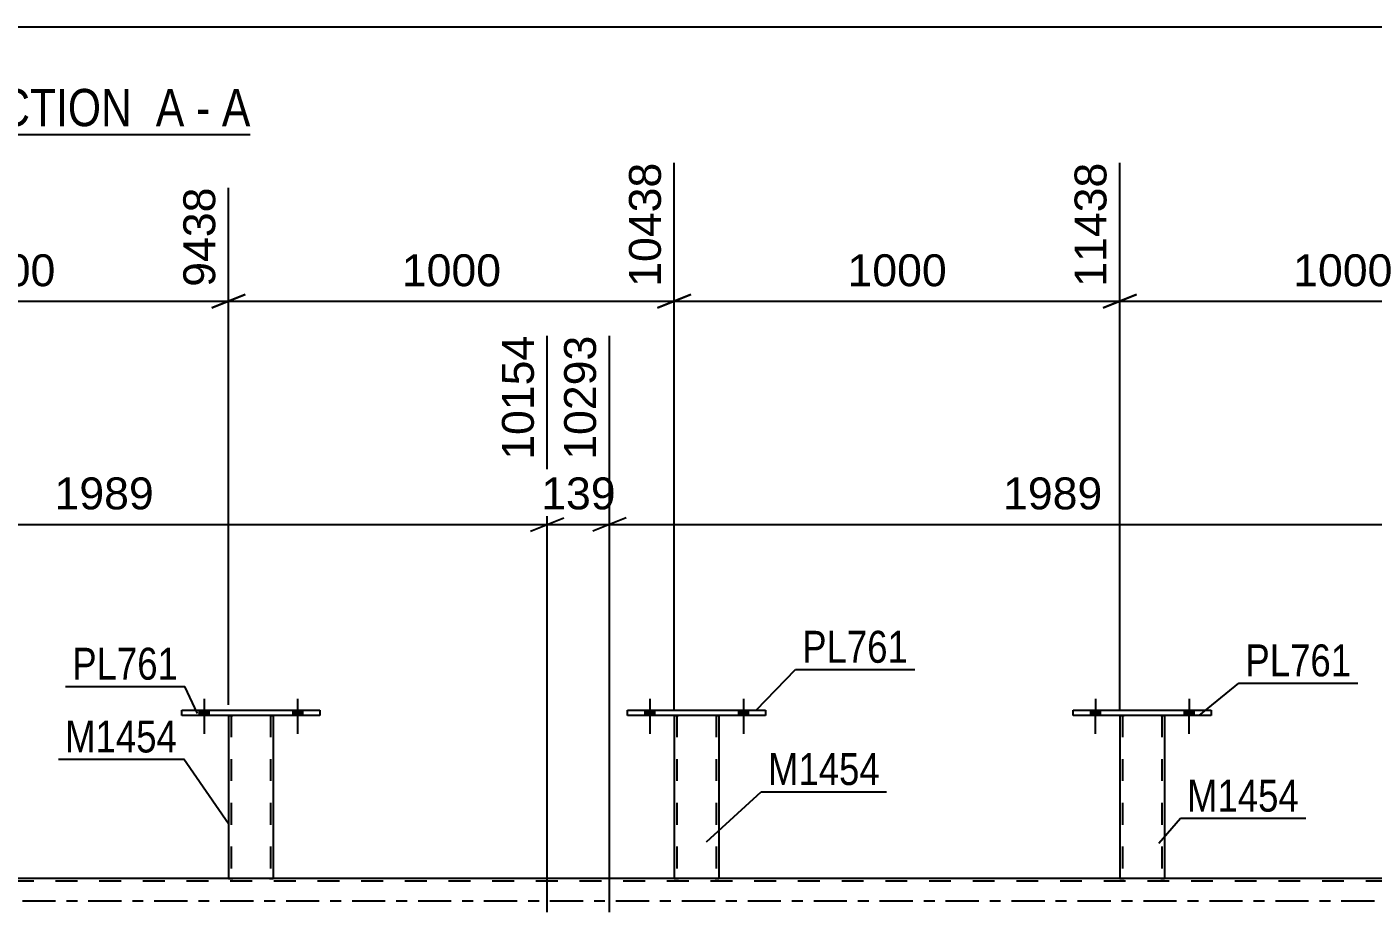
# Model space of a CAD drawing. Header units: millimetres. Extents: x -49 to 792, y -433 to 161.
# Drawn here: x 347.9 to 468.8, y -1 to 78.4 of the extents above; entities that cross this region are included whole.
import ezdxf

# ---------------------------------------------------------------- set-up
doc = ezdxf.new("R2010")
doc.units = ezdxf.units.MM
doc.linetypes.add('DXK_LINE_DOT2', pattern=[3.9198, 1.9599, -1.9599])
doc.linetypes.add('DXK_LINE_DOT3', pattern=[5.9187, 2.979, -0.9799, 0.9799, -0.9799])
doc.styles.add('Arial', font='ARIAL.TTF', dxfattribs={"height": 0.2})
doc.styles.add('Arial Narrow', font='ARIALN.TTF', dxfattribs={"height": 0.2})

# ---------------------------------------------------------------- blocks, each defined once
blk = doc.blocks.new('Unknown-203723993-12 - 2545')
at = {"color": 6, "linetype": 'Continuous'}
blk.add_line((340.35, 68.76), (367.99, 68.76), dxfattribs=at)
at = {"color": 0, "linetype": 'Continuous'}
for points in [[(358.46, 69.51), (358.46, 73.01), (340.35, 73.01), (340.35, 69.51)], [(362.06, 69.51), (362.06, 73.01), (359.51, 73.01), (359.51, 69.51)], [(364.39, 69.51), (364.39, 73.01), (363.11, 73.01), (363.11, 69.51)], [(367.99, 69.51), (367.99, 73.01), (365.44, 73.01), (365.44, 69.51)]]:
    blk.add_wipeout(points, dxfattribs=at)
at = {"color": 7, "linetype": 'Continuous', "style": 'Arial Narrow'}
for s, p in [('SECTION ', (340.35, 69.51)), ('A', (359.51, 69.51)), ('A', (365.44, 69.51)), ('-', (363.11, 69.51))]:
    blk.add_text(s, height=3.34, dxfattribs=at).set_placement(p)
blk = doc.blocks.new('Part-203723993-3401 - 3316')
at = {"color": 7, "linetype": 'DXK_LINE_DOT2'}
for p, q in [((709.17, 1.76), (33.84, 1.76)), ((370.03, 2), (366.07, 2)), ((410.03, 2), (406.07, 2)), ((450.03, 2), (446.03, 2))]:
    blk.add_line(p, q, dxfattribs=at)
at = {"color": 2, "linetype": 'Continuous'}
for p, q in [((366.07, 2), (330.03, 2)), ((406.07, 2), (370.03, 2)), ((446.03, 2), (410.03, 2)), ((486.03, 2), (450.03, 2))]:
    blk.add_line(p, q, dxfattribs=at)
at = {"color": 7, "linetype": 'DXK_LINE_DOT3'}
blk.add_line((33.84, 0), (718.97, 0), dxfattribs=at)
blk = doc.blocks.new('Bolt-203723993-3362 - 3316')
at = {"linetype": 'Continuous'}
for points in [[(443.39, 16.64), (444.27, 16.64), (444.27, 17.12), (443.39, 17.12)], [(451.79, 16.64), (452.67, 16.64), (452.67, 17.12), (451.79, 17.12)]]:
    blk.add_hatch(color=1, dxfattribs=at).paths.add_polyline_path(points)
at = {"color": 1, "linetype": 'Continuous'}
for p, q in [((443.39, 17.12), (443.39, 16.64)), ((443.84, 18.12), (443.83, 15)), ((444.27, 17.12), (444.27, 16.64)), ((451.79, 17.12), (451.79, 16.64)), ((452.24, 18.12), (452.23, 15)), ((452.67, 17.12), (452.67, 16.64))]:
    blk.add_line(p, q, dxfattribs=at)
blk = doc.blocks.new('Bolt-203723993-3363 - 3316')
at = {"linetype": 'Continuous'}
for points in [[(443.39, 16.64), (444.27, 16.64), (444.27, 17.12), (443.39, 17.12)], [(451.79, 16.64), (452.67, 16.64), (452.67, 17.12), (451.79, 17.12)]]:
    blk.add_hatch(color=1, dxfattribs=at).paths.add_polyline_path(points)
at = {"color": 1, "linetype": 'Continuous'}
for p, q in [((443.39, 17.12), (443.39, 16.64)), ((443.84, 18.12), (443.83, 15)), ((444.27, 17.12), (444.27, 16.64)), ((451.79, 17.12), (451.79, 16.64)), ((452.24, 18.12), (452.23, 15)), ((452.67, 17.12), (452.67, 16.64))]:
    blk.add_line(p, q, dxfattribs=at)
blk = doc.blocks.new('Bolt-203723993-3364 - 3316')
at = {"linetype": 'Continuous'}
for points in [[(403.4, 16.64), (404.28, 16.64), (404.28, 17.12), (403.4, 17.12)], [(411.8, 16.64), (412.68, 16.64), (412.68, 17.12), (411.8, 17.12)]]:
    blk.add_hatch(color=1, dxfattribs=at).paths.add_polyline_path(points)
at = {"color": 1, "linetype": 'Continuous'}
for p, q in [((403.4, 17.12), (403.4, 16.64)), ((403.84, 18.12), (403.84, 15)), ((404.28, 17.12), (404.28, 16.64)), ((411.8, 17.12), (411.8, 16.64)), ((412.24, 18.12), (412.24, 15)), ((412.68, 17.12), (412.68, 16.64))]:
    blk.add_line(p, q, dxfattribs=at)
blk = doc.blocks.new('Bolt-203723993-3365 - 3316')
at = {"linetype": 'Continuous'}
for points in [[(403.4, 16.64), (404.28, 16.64), (404.28, 17.12), (403.4, 17.12)], [(411.8, 16.64), (412.68, 16.64), (412.68, 17.12), (411.8, 17.12)]]:
    blk.add_hatch(color=1, dxfattribs=at).paths.add_polyline_path(points)
at = {"color": 1, "linetype": 'Continuous'}
for p, q in [((403.4, 17.12), (403.4, 16.64)), ((403.84, 18.12), (403.84, 15)), ((404.28, 17.12), (404.28, 16.64)), ((411.8, 17.12), (411.8, 16.64)), ((412.24, 18.12), (412.24, 15)), ((412.68, 17.12), (412.68, 16.64))]:
    blk.add_line(p, q, dxfattribs=at)
blk = doc.blocks.new('Bolt-203723993-3366 - 3316')
at = {"linetype": 'Continuous'}
for points in [[(363.4, 16.64), (364.28, 16.64), (364.28, 17.12), (363.4, 17.12)], [(371.8, 16.64), (372.68, 16.64), (372.68, 17.12), (371.8, 17.12)]]:
    blk.add_hatch(color=1, dxfattribs=at).paths.add_polyline_path(points)
at = {"color": 1, "linetype": 'Continuous'}
for p, q in [((363.4, 17.12), (363.4, 16.64)), ((363.84, 18.12), (363.84, 15)), ((364.28, 17.12), (364.28, 16.64)), ((371.8, 17.12), (371.8, 16.64)), ((372.24, 18.12), (372.24, 15)), ((372.68, 17.12), (372.68, 16.64))]:
    blk.add_line(p, q, dxfattribs=at)
blk = doc.blocks.new('Bolt-203723993-3367 - 3316')
at = {"linetype": 'Continuous'}
for points in [[(363.4, 16.64), (364.28, 16.64), (364.28, 17.12), (363.4, 17.12)], [(371.8, 16.64), (372.68, 16.64), (372.68, 17.12), (371.8, 17.12)]]:
    blk.add_hatch(color=1, dxfattribs=at).paths.add_polyline_path(points)
at = {"color": 1, "linetype": 'Continuous'}
for p, q in [((363.4, 17.12), (363.4, 16.64)), ((363.84, 18.12), (363.84, 15)), ((364.28, 17.12), (364.28, 16.64)), ((371.8, 17.12), (371.8, 16.64)), ((372.24, 18.12), (372.24, 15)), ((372.68, 17.12), (372.68, 16.64))]:
    blk.add_line(p, q, dxfattribs=at)
blk = doc.blocks.new('Part-203723993-3516 - 3316')
at = {"color": 2, "linetype": 'Continuous'}
for p, q in [((441.83, 16.64), (441.83, 17.12)), ((441.83, 17.12), (454.23, 17.12)), ((454.23, 17.12), (454.23, 16.64)), ((454.23, 16.64), (441.83, 16.64))]:
    blk.add_line(p, q, dxfattribs=at)
blk = doc.blocks.new('Part-203723993-3521 - 3316')
at = {"color": 2, "linetype": 'Continuous'}
for p, q in [((446.03, 16.64), (446.03, 2)), ((450.03, 16.64), (450.03, 2)), ((446.07, 2), (446.03, 2)), ((446.17, 2), (446.07, 2)), ((446.33, 2), (446.17, 2)), ((449.73, 2), (446.33, 2)), ((449.89, 2), (449.73, 2)), ((449.99, 2), (449.89, 2)), ((450.03, 2), (449.99, 2))]:
    blk.add_line(p, q, dxfattribs=at)
at = {"color": 7, "linetype": 'DXK_LINE_DOT2'}
for p, q in [((446.03, 16.64), (446.03, 16.64)), ((446.03, 16.64), (446.03, 16.64)), ((446.03, 16.64), (446.03, 16.64)), ((446.07, 16.64), (446.03, 16.64)), ((446.03, 16.64), (446.07, 16.64)), ((446.18, 16.64), (446.07, 16.64)), ((446.07, 16.64), (446.18, 16.64)), ((446.33, 16.64), (446.18, 16.64)), ((446.18, 16.64), (446.33, 16.64)), ((446.27, 16.64), (446.27, 16.64)), ((446.27, 16.64), (446.27, 2)), ((446.29, 16.64), (446.27, 16.64)), ((446.27, 16.64), (446.29, 16.64)), ((446.35, 16.64), (446.29, 16.64)), ((446.29, 16.64), (446.35, 16.64)), ((449.74, 16.64), (446.33, 16.64)), ((449.74, 16.64), (446.33, 16.64)), ((449.65, 16.64), (446.35, 16.64)), ((446.35, 16.64), (446.42, 16.64)), ((449.72, 16.64), (446.42, 16.64)), ((449.72, 16.64), (449.65, 16.64)), ((449.78, 16.64), (449.72, 16.64)), ((449.72, 16.64), (449.78, 16.64)), ((449.74, 16.64), (449.89, 16.64)), ((449.89, 16.64), (449.74, 16.64)), ((449.79, 16.64), (449.78, 16.64)), ((449.78, 16.64), (449.79, 16.64)), ((449.79, 16.64), (449.79, 16.64)), ((449.79, 16.64), (449.79, 2)), ((449.89, 16.64), (450, 16.64)), ((450, 16.64), (449.89, 16.64)), ((450, 16.64), (450.03, 16.64)), ((450.03, 16.64), (450, 16.64)), ((450.03, 16.64), (450.03, 16.64)), ((450.03, 16.64), (450.03, 16.64)), ((450.03, 16.64), (450.03, 16.64)), ((446.03, 2), (446.07, 2)), ((446.07, 2), (446.17, 2)), ((446.17, 2), (446.33, 2)), ((446.27, 2), (446.29, 2)), ((446.27, 2), (446.29, 2)), ((449.64, 2), (446.29, 2)), ((446.29, 2), (446.33, 2)), ((449.73, 2), (446.33, 2)), ((446.33, 2), (446.34, 2)), ((446.34, 2), (446.42, 2)), ((449.72, 2), (446.42, 2)), ((449.72, 2), (449.64, 2)), ((449.77, 2), (449.72, 2)), ((449.72, 2), (449.77, 2)), ((449.73, 2), (449.89, 2)), ((449.79, 2), (449.77, 2)), ((449.77, 2), (449.79, 2)), ((449.89, 2), (449.99, 2)), ((449.99, 2), (450.03, 2))]:
    blk.add_line(p, q, dxfattribs=at)
blk = doc.blocks.new('Part-203723993-3526 - 3316')
at = {"color": 2, "linetype": 'Continuous'}
for p, q in [((401.84, 16.64), (401.84, 17.12)), ((401.84, 17.12), (414.24, 17.12)), ((414.24, 17.12), (414.24, 16.64)), ((414.24, 16.64), (401.84, 16.64))]:
    blk.add_line(p, q, dxfattribs=at)
blk = doc.blocks.new('Part-203723993-3531 - 3316')
at = {"color": 2, "linetype": 'Continuous'}
for p, q in [((406.04, 16.64), (406.03, 2)), ((410.04, 16.64), (410.03, 2)), ((406.07, 2), (406.03, 2)), ((406.17, 2), (406.07, 2)), ((406.33, 2), (406.17, 2)), ((409.74, 2), (406.33, 2)), ((409.89, 2), (409.74, 2)), ((410, 2), (409.89, 2)), ((410.03, 2), (410, 2))]:
    blk.add_line(p, q, dxfattribs=at)
at = {"color": 7, "linetype": 'DXK_LINE_DOT2'}
for p, q in [((406.04, 16.64), (406.04, 16.64)), ((406.04, 16.64), (406.04, 16.64)), ((406.04, 16.64), (406.04, 16.64)), ((406.07, 16.64), (406.04, 16.64)), ((406.04, 16.64), (406.07, 16.64)), ((406.18, 16.64), (406.07, 16.64)), ((406.07, 16.64), (406.18, 16.64)), ((406.33, 16.64), (406.18, 16.64)), ((406.18, 16.64), (406.33, 16.64)), ((406.28, 16.64), (406.27, 2)), ((406.28, 16.64), (406.28, 16.64)), ((406.29, 16.64), (406.28, 16.64)), ((406.28, 16.64), (406.29, 16.64)), ((406.35, 16.64), (406.29, 16.64)), ((406.29, 16.64), (406.35, 16.64)), ((409.74, 16.64), (406.33, 16.64)), ((409.74, 16.64), (406.33, 16.64)), ((409.65, 16.64), (406.35, 16.64)), ((406.35, 16.64), (406.42, 16.64)), ((409.73, 16.64), (406.42, 16.64)), ((409.73, 16.64), (409.65, 16.64)), ((409.78, 16.64), (409.73, 16.64)), ((409.73, 16.64), (409.78, 16.64)), ((409.74, 16.64), (409.9, 16.64)), ((409.9, 16.64), (409.74, 16.64)), ((409.8, 16.64), (409.78, 16.64)), ((409.78, 16.64), (409.8, 16.64)), ((409.8, 16.64), (409.79, 2)), ((409.8, 16.64), (409.8, 16.64)), ((409.9, 16.64), (410, 16.64)), ((410, 16.64), (409.9, 16.64)), ((410, 16.64), (410.04, 16.64)), ((410.04, 16.64), (410, 16.64)), ((410.04, 16.64), (410.04, 16.64)), ((410.04, 16.64), (410.04, 16.64)), ((410.04, 16.64), (410.04, 16.64)), ((406.03, 2), (406.07, 2)), ((406.07, 2), (406.17, 2)), ((406.17, 2), (406.33, 2)), ((406.27, 2), (406.29, 2)), ((406.27, 2), (406.29, 2)), ((409.64, 2), (406.29, 2)), ((406.29, 2), (406.33, 2)), ((409.74, 2), (406.33, 2)), ((406.33, 2), (406.34, 2)), ((406.34, 2), (406.42, 2)), ((409.72, 2), (406.42, 2)), ((409.72, 2), (409.64, 2)), ((409.77, 2), (409.72, 2)), ((409.72, 2), (409.77, 2)), ((409.74, 2), (409.89, 2)), ((409.79, 2), (409.77, 2)), ((409.77, 2), (409.79, 2)), ((409.89, 2), (410, 2)), ((410, 2), (410.03, 2))]:
    blk.add_line(p, q, dxfattribs=at)
blk = doc.blocks.new('Part-203723993-3536 - 3316')
at = {"color": 2, "linetype": 'Continuous'}
for p, q in [((361.84, 16.64), (361.84, 17.12)), ((361.84, 17.12), (374.24, 17.12)), ((374.24, 17.12), (374.24, 16.64)), ((374.24, 16.64), (361.84, 16.64))]:
    blk.add_line(p, q, dxfattribs=at)
blk = doc.blocks.new('Part-203723993-3541 - 3316')
at = {"color": 2, "linetype": 'Continuous'}
for p, q in [((366.04, 16.64), (366.03, 2)), ((370.04, 16.64), (370.03, 2)), ((366.07, 2), (366.03, 2)), ((366.17, 2), (366.07, 2)), ((366.33, 2), (366.17, 2)), ((369.74, 2), (366.33, 2)), ((369.89, 2), (369.74, 2)), ((370, 2), (369.89, 2)), ((370.03, 2), (370, 2))]:
    blk.add_line(p, q, dxfattribs=at)
at = {"color": 7, "linetype": 'DXK_LINE_DOT2'}
for p, q in [((366.04, 16.64), (366.04, 16.64)), ((366.04, 16.64), (366.04, 16.64)), ((366.04, 16.64), (366.04, 16.64)), ((366.07, 16.64), (366.04, 16.64)), ((366.04, 16.64), (366.07, 16.64)), ((366.18, 16.64), (366.07, 16.64)), ((366.07, 16.64), (366.18, 16.64)), ((366.33, 16.64), (366.18, 16.64)), ((366.18, 16.64), (366.33, 16.64)), ((366.28, 16.64), (366.27, 2)), ((366.28, 16.64), (366.28, 16.64)), ((366.29, 16.64), (366.28, 16.64)), ((366.28, 16.64), (366.29, 16.64)), ((366.35, 16.64), (366.29, 16.64)), ((366.29, 16.64), (366.35, 16.64)), ((369.74, 16.64), (366.33, 16.64)), ((369.74, 16.64), (366.33, 16.64)), ((369.65, 16.64), (366.35, 16.64)), ((366.35, 16.64), (366.42, 16.64)), ((369.73, 16.64), (366.42, 16.64)), ((369.73, 16.64), (369.65, 16.64)), ((369.78, 16.64), (369.73, 16.64)), ((369.73, 16.64), (369.78, 16.64)), ((369.74, 16.64), (369.9, 16.64)), ((369.9, 16.64), (369.74, 16.64)), ((369.8, 16.64), (369.78, 16.64)), ((369.78, 16.64), (369.8, 16.64)), ((369.8, 16.64), (369.79, 2)), ((369.8, 16.64), (369.8, 16.64)), ((369.9, 16.64), (370, 16.64)), ((370, 16.64), (369.9, 16.64)), ((370, 16.64), (370.04, 16.64)), ((370.04, 16.64), (370, 16.64)), ((370.04, 16.64), (370.04, 16.64)), ((370.04, 16.64), (370.04, 16.64)), ((370.04, 16.64), (370.04, 16.64)), ((366.03, 2), (366.07, 2)), ((366.07, 2), (366.17, 2)), ((366.17, 2), (366.33, 2)), ((366.27, 2), (366.29, 2)), ((366.27, 2), (366.29, 2)), ((369.64, 2), (366.29, 2)), ((366.29, 2), (366.33, 2)), ((369.74, 2), (366.33, 2)), ((366.33, 2), (366.34, 2)), ((366.34, 2), (366.42, 2)), ((369.72, 2), (366.42, 2)), ((369.72, 2), (369.64, 2)), ((369.77, 2), (369.72, 2)), ((369.72, 2), (369.77, 2)), ((369.74, 2), (369.89, 2)), ((369.79, 2), (369.77, 2)), ((369.77, 2), (369.79, 2)), ((369.89, 2), (370, 2)), ((370, 2), (370.03, 2))]:
    blk.add_line(p, q, dxfattribs=at)
blk = doc.blocks.new('StraightDimension-203723993-4168 - 3316')
at = {"color": 7, "linetype": 'Continuous'}
for p, q in [((446.03, 17.06), (446.03, 66.22)), ((486.03, 16.35), (486.03, 66.22)), ((447.53, 54.4), (444.53, 53.2)), ((484.53, 53.2), (487.53, 54.4)), ((446.03, 53.8), (486.03, 53.8))]:
    blk.add_line(p, q, dxfattribs=at)
at = {"color": 0}
blk.add_wipeout([(471.08, 54.55), (471.08, 58.75), (460.99, 58.75), (460.99, 54.55)], dxfattribs=at)
at = {"color": 3, "style": 'Arial'}
blk.add_text('1000', height=2.865, dxfattribs=at).set_placement((461.59, 55.15))
at = {"color": 0, "linetype": 'Continuous'}
blk.add_wipeout([(485.43, 66.82), (481.23, 66.82), (481.23, 54.5), (485.43, 54.5)], dxfattribs=at)
at = {"color": 3, "linetype": 'Continuous', "style": 'Arial'}
blk.add_text('12438', height=2.865, rotation=90.0002, dxfattribs=at).set_placement((484.83, 55.1))
blk = doc.blocks.new('StraightDimension-203723993-4184 - 3316')
at = {"color": 7, "linetype": 'Continuous'}
for p, q in [((406.04, 17.07), (406.04, 66.22)), ((446.03, 17.06), (446.03, 66.22)), ((407.54, 54.4), (404.54, 53.2)), ((444.53, 53.2), (447.53, 54.4)), ((406.04, 53.8), (446.03, 53.8))]:
    blk.add_line(p, q, dxfattribs=at)
at = {"color": 0}
blk.add_wipeout([(431.08, 54.55), (431.08, 58.75), (420.99, 58.75), (420.99, 54.55)], dxfattribs=at)
at = {"color": 3, "style": 'Arial'}
blk.add_text('1000', height=2.865, dxfattribs=at).set_placement((421.59, 55.15))
at = {"color": 0, "linetype": 'Continuous'}
blk.add_wipeout([(445.43, 66.82), (441.23, 66.82), (441.23, 54.5), (445.43, 54.5)], dxfattribs=at)
at = {"color": 3, "linetype": 'Continuous', "style": 'Arial'}
blk.add_text('11438', height=2.865, rotation=90.0002, dxfattribs=at).set_placement((444.83, 55.1))
blk = doc.blocks.new('StraightDimension-203723993-4192 - 3316')
at = {"color": 7, "linetype": 'Continuous'}
for p, q in [((326.03, 17.58), (326.03, 63.99)), ((366.04, 17.58), (366.04, 63.99)), ((327.53, 54.4), (324.53, 53.2)), ((364.54, 53.2), (367.54, 54.4)), ((326.03, 53.8), (366.04, 53.8))]:
    blk.add_line(p, q, dxfattribs=at)
at = {"color": 0}
blk.add_wipeout([(351.08, 54.55), (351.08, 58.75), (340.99, 58.75), (340.99, 54.55)], dxfattribs=at)
at = {"color": 3, "style": 'Arial'}
blk.add_text('1000', height=2.865, dxfattribs=at).set_placement((341.59, 55.15))
at = {"color": 0, "linetype": 'Continuous'}
blk.add_wipeout([(365.44, 64.59), (361.24, 64.59), (361.24, 54.5), (365.44, 54.5)], dxfattribs=at)
at = {"color": 3, "linetype": 'Continuous', "style": 'Arial'}
blk.add_text('9438', height=2.865, rotation=90.0002, dxfattribs=at).set_placement((364.84, 55.1))
blk = doc.blocks.new('StraightDimension-203723993-4200 - 3316')
at = {"color": 7, "linetype": 'Continuous'}
for p, q in [((406.04, 17.07), (406.04, 66.22)), ((366.04, 17.58), (366.04, 63.99)), ((367.54, 54.4), (364.54, 53.2)), ((404.54, 53.2), (407.54, 54.4)), ((366.04, 53.8), (406.04, 53.8))]:
    blk.add_line(p, q, dxfattribs=at)
at = {"color": 0}
blk.add_wipeout([(391.08, 54.55), (391.08, 58.75), (380.99, 58.75), (380.99, 54.55)], dxfattribs=at)
at = {"color": 3, "style": 'Arial'}
blk.add_text('1000', height=2.865, dxfattribs=at).set_placement((381.59, 55.15))
at = {"color": 0, "linetype": 'Continuous'}
blk.add_wipeout([(405.44, 66.82), (401.24, 66.82), (401.24, 54.5), (405.44, 54.5)], dxfattribs=at)
at = {"color": 3, "linetype": 'Continuous', "style": 'Arial'}
blk.add_text('10438', height=2.865, rotation=90.0002, dxfattribs=at).set_placement((404.84, 55.1))
blk = doc.blocks.new('StraightDimension-203723993-4247 - 3316')
at = {"color": 7, "linetype": 'Continuous'}
for p, q in [((394.64, -1), (394.64, 50.7)), ((315.09, -1), (315.09, 48.48)), ((316.59, 34.38), (313.59, 33.18)), ((393.14, 33.18), (396.14, 34.38)), ((315.09, 33.78), (394.64, 33.78))]:
    blk.add_line(p, q, dxfattribs=at)
at = {"color": 0}
blk.add_wipeout([(359.91, 34.53), (359.91, 38.73), (349.82, 38.73), (349.82, 34.53)], dxfattribs=at)
at = {"color": 3, "style": 'Arial'}
blk.add_text('1989', height=2.865, dxfattribs=at).set_placement((350.42, 35.13))
at = {"color": 0, "linetype": 'Continuous'}
blk.add_wipeout([(394.04, 51.3), (389.84, 51.3), (389.84, 38.98), (394.04, 38.98)], dxfattribs=at)
at = {"color": 3, "linetype": 'Continuous', "style": 'Arial'}
blk.add_text('10154', height=2.865, rotation=90.0002, dxfattribs=at).set_placement((393.44, 39.58))
blk = doc.blocks.new('StraightDimension-203723993-4269 - 3316')
at = {"color": 7, "linetype": 'Continuous'}
for p, q in [((394.64, -1), (394.64, 50.7)), ((400.22, -1), (400.22, 50.7)), ((393.14, 33.18), (396.14, 34.38)), ((401.72, 34.38), (398.72, 33.18)), ((394.64, 33.78), (400.22, 33.78))]:
    blk.add_line(p, q, dxfattribs=at)
at = {"color": 0}
blk.add_wipeout([(401.37, 34.53), (401.37, 38.73), (393.5, 38.73), (393.5, 34.53)], dxfattribs=at)
at = {"color": 3, "style": 'Arial'}
blk.add_text('139', height=2.865, dxfattribs=at).set_placement((394.1, 35.13))
at = {"color": 0, "linetype": 'Continuous'}
blk.add_wipeout([(399.62, 51.3), (395.42, 51.3), (395.42, 38.98), (399.62, 38.98)], dxfattribs=at)
at = {"color": 3, "linetype": 'Continuous', "style": 'Arial'}
blk.add_text('10293', height=2.865, rotation=90.0002, dxfattribs=at).set_placement((399.02, 39.58))
blk = doc.blocks.new('StraightDimension-203723993-4291 - 3316')
at = {"color": 7, "linetype": 'Continuous'}
for p, q in [((400.22, -1), (400.22, 50.7)), ((479.78, -1), (479.78, 50.7)), ((401.72, 34.38), (398.72, 33.18)), ((478.28, 33.18), (481.28, 34.38)), ((400.22, 33.78), (479.78, 33.78))]:
    blk.add_line(p, q, dxfattribs=at)
at = {"color": 0}
blk.add_wipeout([(445.05, 34.53), (445.05, 38.73), (434.95, 38.73), (434.95, 34.53)], dxfattribs=at)
at = {"color": 3, "style": 'Arial'}
blk.add_text('1989', height=2.865, dxfattribs=at).set_placement((435.55, 35.13))
at = {"color": 0, "linetype": 'Continuous'}
blk.add_wipeout([(479.18, 51.3), (474.98, 51.3), (474.98, 38.98), (479.18, 38.98)], dxfattribs=at)
at = {"color": 3, "linetype": 'Continuous', "style": 'Arial'}
blk.add_text('12282', height=2.865, rotation=90.0002, dxfattribs=at).set_placement((478.58, 39.58))
blk = doc.blocks.new('StraightDimension-203723993-2835 - 2545')
at = {"color": 7, "linetype": 'Continuous'}
blk.add_line((-0.64, 78.41), (709.81, 78.41), dxfattribs=at)
blk = doc.blocks.new('Mark-203723993-3512 - 3316')
at = {"color": 0}
blk.add_wipeout([(466.8, 20.15), (466.8, 23.15), (457.3, 23.15), (457.3, 20.15)], dxfattribs=at)
blk.add_wipeout([(466.8, 20.15), (466.8, 23.15), (457.3, 23.15), (457.3, 20.15)], dxfattribs=at)
at = {"color": 30, "linetype": 'Continuous'}
for p, q in [((453.16, 16.64), (456.7, 19.55)), ((456.7, 19.55), (467.4, 19.55))]:
    blk.add_line(p, q, dxfattribs=at)
at = {"color": 3, "style": 'Arial Narrow'}
blk.add_text('PL761', height=2.863, dxfattribs=at).set_placement((457.3, 20.15))
blk = doc.blocks.new('Mark-203723993-3517 - 3316')
at = {"color": 0}
blk.add_wipeout([(462.11, 8.01), (462.11, 11.01), (452.06, 11.01), (452.06, 8.01)], dxfattribs=at)
blk.add_wipeout([(462.11, 8.01), (462.11, 11.01), (452.06, 11.01), (452.06, 8.01)], dxfattribs=at)
at = {"color": 30, "linetype": 'Continuous'}
for p, q in [((449.52, 5.17), (451.46, 7.41)), ((451.46, 7.41), (462.71, 7.41))]:
    blk.add_line(p, q, dxfattribs=at)
at = {"color": 3, "style": 'Arial Narrow'}
blk.add_text('M1454', height=2.863, dxfattribs=at).set_placement((452.06, 8.01))
blk = doc.blocks.new('Mark-203723993-3522 - 3316')
at = {"color": 0}
blk.add_wipeout([(427.02, 21.37), (427.02, 24.37), (417.52, 24.37), (417.52, 21.37)], dxfattribs=at)
blk.add_wipeout([(427.02, 21.37), (427.02, 24.37), (417.52, 24.37), (417.52, 21.37)], dxfattribs=at)
at = {"color": 30, "linetype": 'Continuous'}
for p, q in [((413.38, 17.12), (416.92, 20.77)), ((416.92, 20.77), (427.62, 20.77))]:
    blk.add_line(p, q, dxfattribs=at)
at = {"color": 3, "style": 'Arial Narrow'}
blk.add_text('PL761', height=2.863, dxfattribs=at).set_placement((417.52, 21.37))
blk = doc.blocks.new('Mark-203723993-3527 - 3316')
at = {"color": 0}
blk.add_wipeout([(424.5, 10.4), (424.5, 13.4), (414.45, 13.4), (414.45, 10.4)], dxfattribs=at)
blk.add_wipeout([(424.5, 10.4), (424.5, 13.4), (414.45, 13.4), (414.45, 10.4)], dxfattribs=at)
at = {"color": 30, "linetype": 'Continuous'}
for p, q in [((408.93, 5.29), (413.85, 9.8)), ((413.85, 9.8), (425.1, 9.8))]:
    blk.add_line(p, q, dxfattribs=at)
at = {"color": 3, "style": 'Arial Narrow'}
blk.add_text('M1454', height=2.863, dxfattribs=at).set_placement((414.45, 10.4))
blk = doc.blocks.new('Mark-203723993-3532 - 3316')
at = {"color": 0}
blk.add_wipeout([(361.51, 19.85), (361.51, 22.85), (352.01, 22.85), (352.01, 19.85)], dxfattribs=at)
blk.add_wipeout([(361.51, 19.85), (361.51, 22.85), (352.01, 22.85), (352.01, 19.85)], dxfattribs=at)
at = {"color": 30, "linetype": 'Continuous'}
for p in [(351.41, 19.25), (363.25, 16.81)]:
    blk.add_line(p, (362.11, 19.25), dxfattribs=at)
at = {"color": 3, "style": 'Arial Narrow'}
blk.add_text('PL761', height=2.863, dxfattribs=at).set_placement((352.01, 19.85))
blk = doc.blocks.new('Mark-203723993-3537 - 3316')
at = {"color": 0}
blk.add_wipeout([(361.42, 13.32), (361.42, 16.32), (351.37, 16.32), (351.37, 13.32)], dxfattribs=at)
blk.add_wipeout([(361.42, 13.32), (361.42, 16.32), (351.37, 16.32), (351.37, 13.32)], dxfattribs=at)
at = {"color": 30, "linetype": 'Continuous'}
for p in [(350.77, 12.72), (366.03, 6.93)]:
    blk.add_line(p, (362.02, 12.72), dxfattribs=at)
at = {"color": 3, "style": 'Arial Narrow'}
blk.add_text('M1454', height=2.863, dxfattribs=at).set_placement((351.37, 13.32))

msp = doc.modelspace()

# ---------------------------------------------------------------- block references
for name in ['StraightDimension-203723993-2835 - 2545', 'Unknown-203723993-12 - 2545', 'Part-203723993-3536 - 3316', 'Bolt-203723993-3366 - 3316', 'Bolt-203723993-3367 - 3316', 'Part-203723993-3526 - 3316', 'Bolt-203723993-3364 - 3316', 'Bolt-203723993-3365 - 3316', 'Part-203723993-3516 - 3316', 'Bolt-203723993-3362 - 3316', 'Bolt-203723993-3363 - 3316', 'Part-203723993-3541 - 3316', 'Part-203723993-3531 - 3316', 'Part-203723993-3521 - 3316', 'Part-203723993-3401 - 3316']:
    msp.add_blockref(name, (0, 0))

# ---------------------------------------------------------------- next in the draw order: block references
for name in ['StraightDimension-203723993-4168 - 3316', 'StraightDimension-203723993-4192 - 3316']:
    msp.add_blockref(name, (0, 0))

# ---------------------------------------------------------------- next in the draw order: block references
msp.add_blockref('StraightDimension-203723993-4184 - 3316', (0, 0))

# ---------------------------------------------------------------- next in the draw order: block references
msp.add_blockref('StraightDimension-203723993-4200 - 3316', (0, 0))

# ---------------------------------------------------------------- next in the draw order: block references
msp.add_blockref('StraightDimension-203723993-4247 - 3316', (0, 0))

# ---------------------------------------------------------------- next in the draw order: block references
for name in ['StraightDimension-203723993-4269 - 3316', 'Mark-203723993-3532 - 3316']:
    msp.add_blockref(name, (0, 0))

# ---------------------------------------------------------------- next in the draw order: block references
for name in ['StraightDimension-203723993-4291 - 3316', 'Mark-203723993-3537 - 3316']:
    msp.add_blockref(name, (0, 0))

# ---------------------------------------------------------------- next in the draw order: block references
for name in ['Mark-203723993-3522 - 3316', 'Mark-203723993-3512 - 3316', 'Mark-203723993-3527 - 3316', 'Mark-203723993-3517 - 3316']:
    msp.add_blockref(name, (0, 0))

doc.saveas('drawing.dxf')
